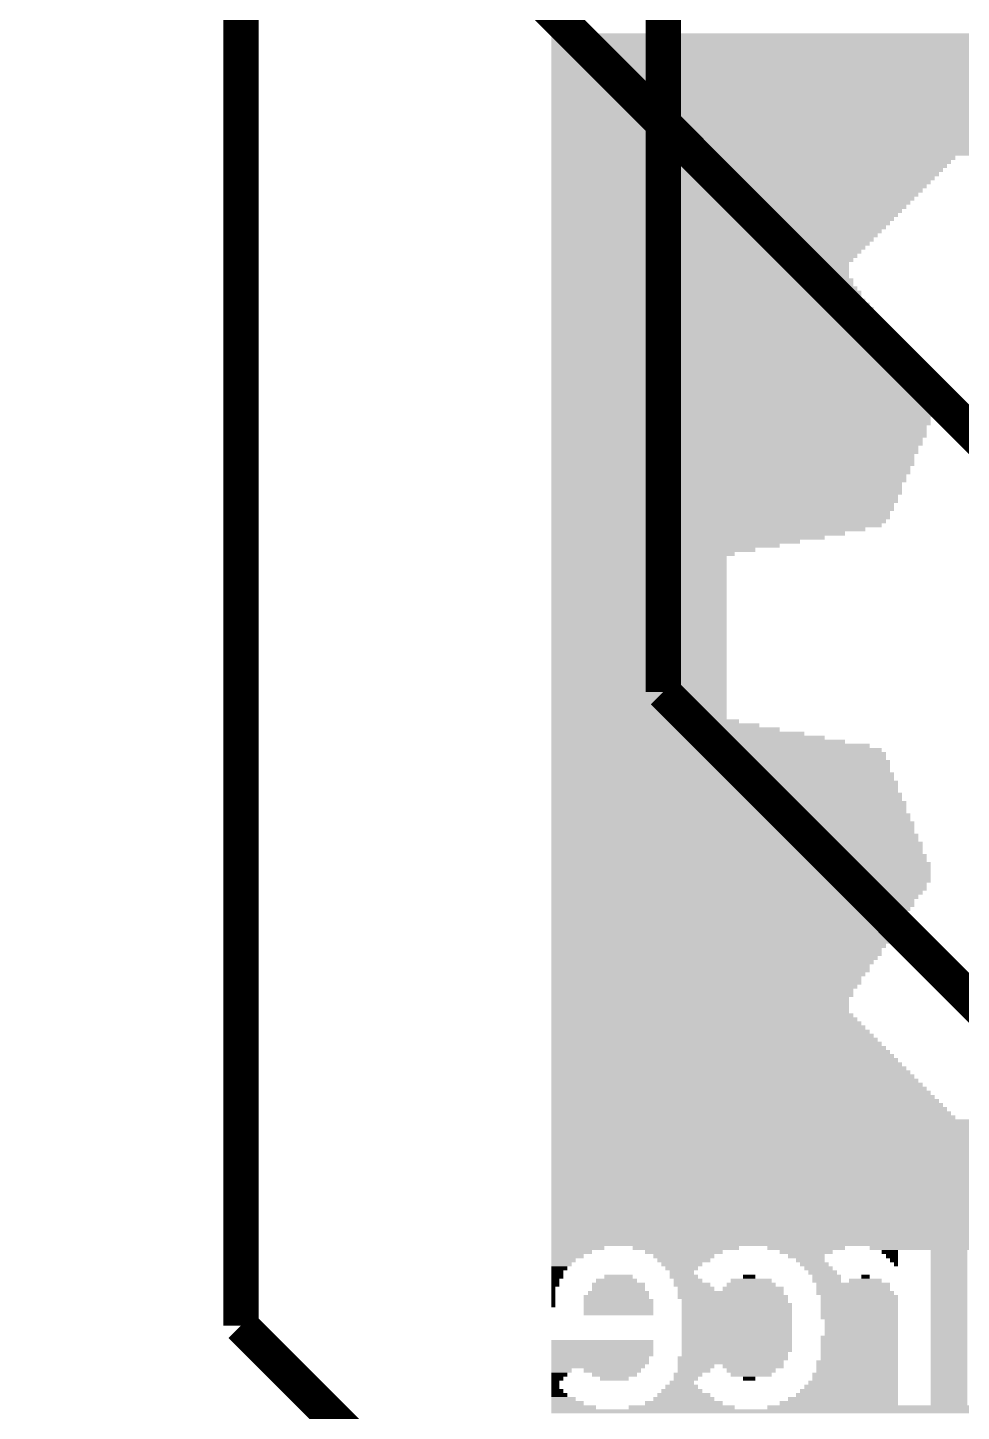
# Model space of a CAD drawing. Extents: x -3564 to 3564, y -2067 to 2176.
# Drawn here: x -410.6 to -145.3, y -1861.4 to -1468.4 of the extents above; entities that cross this region are included whole.
import ezdxf

# ---------------------------------------------------------------- set-up
doc = ezdxf.new("R2010")
doc.units = 0
for name, color, linetype in [('COPPER_BOTTOM', 1, 'CONTINUOUS'), ('COPPER_TOP', 3, 'CONTINUOUS'), ('SILKSCREEN_BOTTOM', 6, 'CONTINUOUS')]:
    doc.layers.add(name, color=color, linetype=linetype)

msp = doc.modelspace()

# ---------------------------------------------------------------- hatches: boundary and pattern name
at = {"layer": 'SILKSCREEN_BOTTOM'}
for points in [[(-63.53937, -1471.159685), (-261.850039, -1471.159685), (-261.850039, -1469.994724), (-63.53937, -1469.999961)], [(-64.699094, -1472.319409), (-261.850039, -1472.319409), (-261.850039, -1471.154449), (-64.699094, -1471.159646)], [(-64.699094, -1473.479134), (-261.850039, -1473.479134), (-261.850039, -1472.314173), (-64.699094, -1472.31937)], [(-64.699094, -1474.638819), (-261.850039, -1474.638819), (-261.850039, -1473.473898), (-64.699094, -1473.479094)], [(-64.699094, -1475.798543), (-261.850039, -1475.798543), (-261.850039, -1474.633622), (-64.699094, -1474.63878)], [(-65.85878, -1476.958268), (-261.850039, -1476.958268), (-261.850039, -1475.793346), (-65.85878, -1475.798504)], [(-65.85878, -1478.117953), (-261.850039, -1478.117953), (-261.850039, -1476.953071), (-65.85878, -1476.958228)], [(-65.85878, -1479.277677), (-261.850039, -1479.277677), (-261.850039, -1478.112795), (-65.85878, -1478.117913)], [(-65.85878, -1480.437402), (-261.850039, -1480.437402), (-261.850039, -1479.27252), (-65.85878, -1479.277638)], [(-65.85878, -1481.597087), (-261.850039, -1481.597087), (-261.850039, -1480.432244), (-65.85878, -1480.437362)], [(-65.85878, -1482.756811), (-261.850039, -1482.756811), (-261.850039, -1481.591969), (-65.85878, -1481.597047)], [(-67.018504, -1483.916535), (-261.850039, -1483.916535), (-261.850039, -1482.751693), (-67.018504, -1482.756772)], [(-67.018504, -1485.07622), (-261.850039, -1485.07622), (-261.850039, -1483.911417), (-67.018504, -1483.916496)], [(-67.018504, -1486.235945), (-261.850039, -1486.235945), (-261.850039, -1485.071142), (-67.018504, -1485.076181)], [(-67.018504, -1487.395669), (-261.850039, -1487.395669), (-261.850039, -1486.230866), (-67.018504, -1486.235906)], [(-67.018504, -1488.555354), (-261.850039, -1488.555354), (-261.850039, -1487.390591), (-67.018504, -1487.39563)], [(-68.178228, -1489.715079), (-261.850039, -1489.715079), (-261.850039, -1488.550315), (-68.178228, -1488.555315)], [(-68.178228, -1490.874803), (-261.850039, -1490.874803), (-261.850039, -1489.710039), (-68.178228, -1489.715039)], [(-68.178228, -1492.034488), (-261.850039, -1492.034488), (-261.850039, -1490.869764), (-68.178228, -1490.874764)], [(-68.178228, -1493.194213), (-261.850039, -1493.194213), (-261.850039, -1492.029488), (-68.178228, -1492.034449)], [(-68.178228, -1494.353937), (-261.850039, -1494.353937), (-261.850039, -1493.189213), (-68.178228, -1493.194173)], [(-68.178228, -1495.513622), (-261.850039, -1495.513622), (-261.850039, -1494.348937), (-68.178228, -1494.353898)], [(-69.337913, -1496.673346), (-261.850039, -1496.673346), (-261.850039, -1495.508661), (-69.337913, -1495.513583)], [(-69.337913, -1497.833071), (-261.850039, -1497.833071), (-261.850039, -1496.668386), (-69.337913, -1496.673307)], [(-69.337913, -1498.992756), (-261.850039, -1498.992756), (-261.850039, -1497.82811), (-69.337913, -1497.833031)], [(-69.337913, -1500.15248), (-261.850039, -1500.15248), (-261.850039, -1498.987835), (-69.337913, -1498.992717)], [(-69.337913, -1501.312205), (-261.850039, -1501.312205), (-261.850039, -1500.147559), (-69.337913, -1500.152441)], [(-70.497638, -1502.47189), (-261.850039, -1502.47189), (-261.850039, -1501.307283), (-70.497638, -1501.312165)], [(-70.497638, -1503.631614), (-261.850039, -1503.631614), (-261.850039, -1502.467008), (-70.497638, -1502.47185)], [(-70.497638, -1504.791339), (-261.850039, -1504.791339), (-261.850039, -1503.626732), (-70.497638, -1503.631575)], [(-147.038583, -1505.951024), (-261.850039, -1505.951024), (-261.850039, -1504.786457), (-147.038583, -1504.791299)], [(-148.198307, -1507.110748), (-261.850039, -1507.110748), (-261.850039, -1505.946181), (-148.198307, -1505.950984)], [(-149.358031, -1508.270472), (-261.850039, -1508.270472), (-261.850039, -1507.105906), (-149.358031, -1507.110709)], [(-150.517717, -1509.430157), (-261.850039, -1509.430157), (-261.850039, -1508.26563), (-150.517717, -1508.270433)], [(-151.677441, -1510.589882), (-261.850039, -1510.589882), (-261.850039, -1509.425354), (-151.677441, -1509.430118)], [(-152.837165, -1511.749606), (-261.850039, -1511.749606), (-261.850039, -1510.585079), (-152.837165, -1510.589843)], [(-153.99685, -1512.909291), (-261.850039, -1512.909291), (-261.850039, -1511.744803), (-153.99685, -1511.749567)], [(-155.156575, -1514.069016), (-261.850039, -1514.069016), (-261.850039, -1512.904528), (-155.156575, -1512.909252)], [(-156.316299, -1515.22874), (-261.850039, -1515.22874), (-261.850039, -1514.064252), (-156.316299, -1514.068976)], [(-157.475984, -1516.388425), (-261.850039, -1516.388425), (-261.850039, -1515.223976), (-157.475984, -1515.228701)], [(-158.635709, -1517.54815), (-261.850039, -1517.54815), (-261.850039, -1516.383701), (-158.635709, -1516.388386)], [(-159.795433, -1518.707874), (-261.850039, -1518.707874), (-261.850039, -1517.543425), (-159.795433, -1517.54811)], [(-160.955118, -1519.867559), (-261.850039, -1519.867559), (-261.850039, -1518.70315), (-160.955118, -1518.707835)], [(-162.114843, -1521.027283), (-261.850039, -1521.027283), (-261.850039, -1519.862874), (-162.114843, -1519.86752)], [(-163.274567, -1522.187008), (-261.850039, -1522.187008), (-261.850039, -1521.022598), (-163.274567, -1521.027244)], [(-164.434252, -1523.346693), (-261.850039, -1523.346693), (-261.850039, -1522.182323), (-164.434252, -1522.186969)], [(-165.593976, -1524.506417), (-261.850039, -1524.506417), (-261.850039, -1523.342047), (-165.593976, -1523.346654)], [(-166.753701, -1525.666142), (-261.850039, -1525.666142), (-261.850039, -1524.501772), (-166.753701, -1524.506378)], [(-167.913386, -1526.825827), (-261.850039, -1526.825827), (-261.850039, -1525.661496), (-167.913386, -1525.666102)], [(-169.07311, -1527.985551), (-261.850039, -1527.985551), (-261.850039, -1526.82122), (-169.07311, -1526.825787)], [(-170.232835, -1529.145276), (-261.850039, -1529.145276), (-261.850039, -1527.980945), (-170.232835, -1527.985512)], [(-171.39252, -1530.304961), (-261.850039, -1530.304961), (-261.850039, -1529.140669), (-171.39252, -1529.145236)], [(-172.552244, -1531.464685), (-261.850039, -1531.464685), (-261.850039, -1530.300394), (-172.552244, -1530.304921)], [(-173.711969, -1532.624409), (-261.850039, -1532.624409), (-261.850039, -1531.460118), (-173.711969, -1531.464646)], [(-174.871654, -1533.784094), (-261.850039, -1533.784094), (-261.850039, -1532.619843), (-174.871654, -1532.62437)], [(-176.031378, -1534.943819), (-261.850039, -1534.943819), (-261.850039, -1533.779567), (-176.031378, -1533.784055)], [(-177.191102, -1536.103543), (-261.850039, -1536.103543), (-261.850039, -1534.939291), (-177.191102, -1534.94378)], [(-177.191102, -1537.263228), (-261.850039, -1537.263228), (-261.850039, -1536.099016), (-177.191102, -1536.103504)], [(-177.191102, -1538.422953), (-261.850039, -1538.422953), (-261.850039, -1537.25874), (-177.191102, -1537.263189)], [(-177.191102, -1539.582677), (-261.850039, -1539.582677), (-261.850039, -1538.418465), (-177.191102, -1538.422913)], [(-176.031378, -1540.742362), (-261.850039, -1540.742362), (-261.850039, -1539.578189), (-176.031378, -1539.582638)], [(-176.031378, -1541.902087), (-261.850039, -1541.902087), (-261.850039, -1540.737913), (-176.031378, -1540.742323)], [(-174.871654, -1543.061811), (-261.850039, -1543.061811), (-261.850039, -1541.897638), (-174.871654, -1541.902047)], [(-173.711969, -1544.221496), (-261.850039, -1544.221496), (-261.850039, -1543.057362), (-173.711969, -1543.061772)], [(-173.711969, -1545.38122), (-261.850039, -1545.38122), (-261.850039, -1544.217087), (-173.711969, -1544.221457)], [(-172.552244, -1546.540945), (-261.850039, -1546.540945), (-261.850039, -1545.376811), (-172.552244, -1545.381181)], [(-171.39252, -1547.70063), (-261.850039, -1547.70063), (-261.850039, -1546.536535), (-171.39252, -1546.540906)], [(-170.232835, -1548.860354), (-261.850039, -1548.860354), (-261.850039, -1547.69626), (-170.232835, -1547.700591)], [(-170.232835, -1550.020079), (-261.850039, -1550.020079), (-261.850039, -1548.855984), (-170.232835, -1548.860315)], [(-169.07311, -1551.179764), (-261.850039, -1551.179764), (-261.850039, -1550.015709), (-169.07311, -1550.020039)], [(-167.913386, -1552.339488), (-261.850039, -1552.339488), (-261.850039, -1551.175433), (-167.913386, -1551.179724)], [(-167.913386, -1553.499213), (-261.850039, -1553.499213), (-261.850039, -1552.335157), (-167.913386, -1552.339449)], [(-166.753701, -1554.658898), (-261.850039, -1554.658898), (-261.850039, -1553.494882), (-166.753701, -1553.499173)], [(-165.593976, -1555.818622), (-261.850039, -1555.818622), (-261.850039, -1554.654606), (-165.593976, -1554.658858)], [(-165.593976, -1556.978346), (-261.850039, -1556.978346), (-261.850039, -1555.814331), (-165.593976, -1555.818583)], [(-164.434252, -1558.138031), (-261.850039, -1558.138031), (-261.850039, -1556.974055), (-164.434252, -1556.978307)], [(-163.274567, -1559.297756), (-261.850039, -1559.297756), (-261.850039, -1558.13378), (-163.274567, -1558.137992)], [(-163.274567, -1560.45748), (-261.850039, -1560.45748), (-261.850039, -1559.293504), (-163.274567, -1559.297717)], [(-162.114843, -1561.617165), (-261.850039, -1561.617165), (-261.850039, -1560.453228), (-162.114843, -1560.457441)], [(-160.955118, -1562.77689), (-261.850039, -1562.77689), (-261.850039, -1561.612953), (-160.955118, -1561.617126)], [(-160.955118, -1563.936614), (-261.850039, -1563.936614), (-261.850039, -1562.772677), (-160.955118, -1562.77685)], [(-159.795433, -1565.096299), (-261.850039, -1565.096299), (-261.850039, -1563.932402), (-159.795433, -1563.936575)], [(-158.635709, -1566.256024), (-261.850039, -1566.256024), (-261.850039, -1565.092126), (-158.635709, -1565.09626)], [(-157.475984, -1567.415748), (-261.850039, -1567.415748), (-261.850039, -1566.25185), (-157.475984, -1566.255984)], [(-157.475984, -1568.575433), (-261.850039, -1568.575433), (-261.850039, -1567.411575), (-157.475984, -1567.415709)], [(-156.316299, -1569.735157), (-261.850039, -1569.735157), (-261.850039, -1568.571299), (-156.316299, -1568.575394)], [(-155.156575, -1570.894882), (-261.850039, -1570.894882), (-261.850039, -1569.731024), (-155.156575, -1569.735118)], [(-155.156575, -1572.054567), (-261.850039, -1572.054567), (-261.850039, -1570.890748), (-155.156575, -1570.894843)], [(-153.99685, -1573.214291), (-261.850039, -1573.214291), (-261.850039, -1572.050472), (-153.99685, -1572.054528)], [(-152.837165, -1574.374016), (-261.850039, -1574.374016), (-261.850039, -1573.210197), (-152.837165, -1573.214252)], [(-152.837165, -1575.533701), (-261.850039, -1575.533701), (-261.850039, -1574.369921), (-152.837165, -1574.373976)], [(-152.837165, -1576.693425), (-261.850039, -1576.693425), (-261.850039, -1575.529646), (-152.837165, -1575.533661)], [(-152.837165, -1577.85315), (-261.850039, -1577.85315), (-261.850039, -1576.68937), (-152.837165, -1576.693386)], [(-152.837165, -1579.012835), (-261.850039, -1579.012835), (-261.850039, -1577.849094), (-152.837165, -1577.85311)], [(-153.99685, -1580.172559), (-261.850039, -1580.172559), (-261.850039, -1579.008819), (-153.99685, -1579.012795)], [(-153.99685, -1581.332283), (-261.850039, -1581.332283), (-261.850039, -1580.168543), (-153.99685, -1580.17252)], [(-155.156575, -1582.491969), (-261.850039, -1582.491969), (-261.850039, -1581.328268), (-155.156575, -1581.332244)], [(-155.156575, -1583.651693), (-261.850039, -1583.651693), (-261.850039, -1582.487992), (-155.156575, -1582.491929)], [(-155.156575, -1584.811417), (-261.850039, -1584.811417), (-261.850039, -1583.647717), (-155.156575, -1583.651654)], [(-156.316299, -1585.971102), (-261.850039, -1585.971102), (-261.850039, -1584.807441), (-156.316299, -1584.811378)], [(-156.316299, -1587.130827), (-261.850039, -1587.130827), (-261.850039, -1585.967165), (-156.316299, -1585.971063)], [(-157.475984, -1588.290551), (-261.850039, -1588.290551), (-261.850039, -1587.12689), (-157.475984, -1587.130787)], [(-157.475984, -1589.450236), (-261.850039, -1589.450236), (-261.850039, -1588.286614), (-157.475984, -1588.290512)], [(-158.635709, -1590.609961), (-261.850039, -1590.609961), (-261.850039, -1589.446339), (-158.635709, -1589.450197)], [(-158.635709, -1591.769685), (-261.850039, -1591.769685), (-261.850039, -1590.606063), (-158.635709, -1590.609921)], [(-158.635709, -1592.92937), (-261.850039, -1592.92937), (-261.850039, -1591.765787), (-158.635709, -1591.769646)], [(-159.795433, -1594.089094), (-261.850039, -1594.089094), (-261.850039, -1592.925512), (-159.795433, -1592.929331)], [(-159.795433, -1595.248819), (-261.850039, -1595.248819), (-261.850039, -1594.085236), (-159.795433, -1594.089055)], [(-160.955118, -1596.408504), (-261.850039, -1596.408504), (-261.850039, -1595.244961), (-160.955118, -1595.24878)], [(-160.955118, -1597.568228), (-261.850039, -1597.568228), (-261.850039, -1596.404685), (-160.955118, -1596.408465)], [(-162.114843, -1598.727953), (-261.850039, -1598.727953), (-261.850039, -1597.564409), (-162.114843, -1597.568189)], [(-162.114843, -1599.887638), (-261.850039, -1599.887638), (-261.850039, -1598.724134), (-162.114843, -1598.727913)], [(-162.114843, -1601.047362), (-261.850039, -1601.047362), (-261.850039, -1599.883858), (-162.114843, -1599.887598)], [(-163.274567, -1602.207087), (-261.850039, -1602.207087), (-261.850039, -1601.043583), (-163.274567, -1601.047323)], [(-163.274567, -1603.366772), (-261.850039, -1603.366772), (-261.850039, -1602.203307), (-163.274567, -1602.207047)], [(-164.434252, -1604.526496), (-261.850039, -1604.526496), (-261.850039, -1603.363031), (-164.434252, -1603.366732)], [(-164.434252, -1605.68622), (-261.850039, -1605.68622), (-261.850039, -1604.522756), (-164.434252, -1604.526457)], [(-165.593976, -1606.845906), (-261.850039, -1606.845906), (-261.850039, -1605.68248), (-165.593976, -1605.686181)], [(-165.593976, -1608.00563), (-261.850039, -1608.00563), (-261.850039, -1606.842205), (-165.593976, -1606.845866)], [(-166.753701, -1609.165354), (-261.850039, -1609.165354), (-261.850039, -1608.001929), (-166.753701, -1608.005591)], [(-167.913386, -1610.325039), (-261.850039, -1610.325039), (-261.850039, -1609.161654), (-167.913386, -1609.165315)], [(-172.552244, -1611.484764), (-261.850039, -1611.484764), (-261.850039, -1610.321378), (-172.552244, -1610.325)], [(-178.350787, -1612.644488), (-261.850039, -1612.644488), (-261.850039, -1611.481102), (-178.350787, -1611.484724)], [(-184.14937, -1613.804173), (-261.850039, -1613.804173), (-261.850039, -1612.640827), (-184.14937, -1612.644449)], [(-191.107638, -1614.963898), (-261.850039, -1614.963898), (-261.850039, -1613.800551), (-191.107638, -1613.804134)], [(-196.906181, -1616.123622), (-261.850039, -1616.123622), (-261.850039, -1614.960276), (-196.906181, -1614.963858)], [(-203.864449, -1617.283307), (-261.850039, -1617.283307), (-261.850039, -1616.12), (-203.864449, -1616.123583)], [(-209.662992, -1618.443031), (-261.850039, -1618.443031), (-261.850039, -1617.279724), (-209.662992, -1617.283268)], [(-211.982441, -1619.602756), (-261.850039, -1619.602756), (-261.850039, -1618.439449), (-211.982441, -1618.442992)], [(-211.982441, -1620.762441), (-261.850039, -1620.762441), (-261.850039, -1619.599173), (-211.982441, -1619.602717)], [(-211.982441, -1621.922165), (-261.850039, -1621.922165), (-261.850039, -1620.758898), (-211.982441, -1620.762402)], [(-211.982441, -1623.08189), (-261.850039, -1623.08189), (-261.850039, -1621.918622), (-211.982441, -1621.922126)], [(-211.982441, -1624.241575), (-261.850039, -1624.241575), (-261.850039, -1623.078346), (-211.982441, -1623.08185)], [(-211.982441, -1625.401299), (-261.850039, -1625.401299), (-261.850039, -1624.238071), (-211.982441, -1624.241535)], [(-211.982441, -1626.561024), (-261.850039, -1626.561024), (-261.850039, -1625.397795), (-211.982441, -1625.40126)], [(-211.982441, -1627.720709), (-261.850039, -1627.720709), (-261.850039, -1626.55752), (-211.982441, -1626.560984)], [(-211.982441, -1628.880433), (-261.850039, -1628.880433), (-261.850039, -1627.717244), (-211.982441, -1627.720669)], [(-211.982441, -1630.040157), (-261.850039, -1630.040157), (-261.850039, -1628.876969), (-211.982441, -1628.880394)], [(-211.982441, -1631.199843), (-261.850039, -1631.199843), (-261.850039, -1630.036693), (-211.982441, -1630.040118)], [(-211.982441, -1632.359567), (-261.850039, -1632.359567), (-261.850039, -1631.196417), (-211.982441, -1631.199803)], [(-211.982441, -1633.519291), (-261.850039, -1633.519291), (-261.850039, -1632.356142), (-211.982441, -1632.359528)], [(-211.982441, -1634.678976), (-261.850039, -1634.678976), (-261.850039, -1633.515866), (-211.982441, -1633.519252)], [(-211.982441, -1635.838701), (-261.850039, -1635.838701), (-261.850039, -1634.675591), (-211.982441, -1634.678937)], [(-211.982441, -1636.998425), (-261.850039, -1636.998425), (-261.850039, -1635.835315), (-211.982441, -1635.838661)], [(-211.982441, -1638.15811), (-261.850039, -1638.15811), (-261.850039, -1636.995039), (-211.982441, -1636.998386)], [(-211.982441, -1639.317835), (-261.850039, -1639.317835), (-261.850039, -1638.154764), (-211.982441, -1638.158071)], [(-211.982441, -1640.477559), (-261.850039, -1640.477559), (-261.850039, -1639.314488), (-211.982441, -1639.317795)], [(-211.982441, -1641.637244), (-261.850039, -1641.637244), (-261.850039, -1640.474213), (-211.982441, -1640.47752)], [(-211.982441, -1642.796969), (-261.850039, -1642.796969), (-261.850039, -1641.633937), (-211.982441, -1641.637205)], [(-211.982441, -1643.956693), (-261.850039, -1643.956693), (-261.850039, -1642.793661), (-211.982441, -1642.796929)], [(-211.982441, -1645.116378), (-261.850039, -1645.116378), (-261.850039, -1643.953386), (-211.982441, -1643.956654)], [(-211.982441, -1646.276102), (-261.850039, -1646.276102), (-261.850039, -1645.11311), (-211.982441, -1645.116339)], [(-211.982441, -1647.435827), (-261.850039, -1647.435827), (-261.850039, -1646.272835), (-211.982441, -1646.276063)], [(-211.982441, -1648.595512), (-261.850039, -1648.595512), (-261.850039, -1647.432559), (-211.982441, -1647.435787)], [(-211.982441, -1649.755236), (-261.850039, -1649.755236), (-261.850039, -1648.592283), (-211.982441, -1648.595472)], [(-211.982441, -1650.914961), (-261.850039, -1650.914961), (-261.850039, -1649.752008), (-211.982441, -1649.755197)], [(-211.982441, -1652.074646), (-261.850039, -1652.074646), (-261.850039, -1650.911732), (-211.982441, -1650.914921)], [(-211.982441, -1653.23437), (-261.850039, -1653.23437), (-261.850039, -1652.071457), (-211.982441, -1652.074606)], [(-211.982441, -1654.394094), (-261.850039, -1654.394094), (-261.850039, -1653.231181), (-211.982441, -1653.234331)], [(-211.982441, -1655.55378), (-261.850039, -1655.55378), (-261.850039, -1654.390906), (-211.982441, -1654.394055)], [(-211.982441, -1656.713504), (-261.850039, -1656.713504), (-261.850039, -1655.55063), (-211.982441, -1655.55374)], [(-211.982441, -1657.873228), (-261.850039, -1657.873228), (-261.850039, -1656.710354), (-211.982441, -1656.713465)], [(-211.982441, -1659.032913), (-261.850039, -1659.032913), (-261.850039, -1657.870079), (-211.982441, -1657.873189)], [(-211.982441, -1660.192638), (-261.850039, -1660.192638), (-261.850039, -1659.029803), (-211.982441, -1659.032874)], [(-211.982441, -1661.352362), (-261.850039, -1661.352362), (-261.850039, -1660.189528), (-211.982441, -1660.192598)], [(-211.982441, -1662.512047), (-261.850039, -1662.512047), (-261.850039, -1661.349252), (-211.982441, -1661.352323)], [(-211.982441, -1663.671772), (-261.850039, -1663.671772), (-261.850039, -1662.508976), (-211.982441, -1662.512008)], [(-211.982441, -1664.831496), (-261.850039, -1664.831496), (-261.850039, -1663.668701), (-211.982441, -1663.671732)], [(-208.503307, -1665.991181), (-261.850039, -1665.991181), (-261.850039, -1664.828425), (-208.503307, -1664.831457)], [(-202.704724, -1667.150906), (-261.850039, -1667.150906), (-261.850039, -1665.98815), (-202.704724, -1665.991142)], [(-196.906181, -1668.31063), (-261.850039, -1668.31063), (-261.850039, -1667.147874), (-196.906181, -1667.150866)], [(-189.947913, -1669.470315), (-261.850039, -1669.470315), (-261.850039, -1668.307598), (-189.947913, -1668.310591)], [(-184.14937, -1670.630039), (-261.850039, -1670.630039), (-261.850039, -1669.467323), (-184.14937, -1669.470276)], [(-178.350787, -1671.789764), (-261.850039, -1671.789764), (-261.850039, -1670.627047), (-178.350787, -1670.63)], [(-171.39252, -1672.949449), (-261.850039, -1672.949449), (-261.850039, -1671.786772), (-171.39252, -1671.789724)], [(-167.913386, -1674.109173), (-261.850039, -1674.109173), (-261.850039, -1672.946496), (-167.913386, -1672.949409)], [(-166.753701, -1675.268898), (-261.850039, -1675.268898), (-261.850039, -1674.10622), (-166.753701, -1674.109134)], [(-166.753701, -1676.428583), (-261.850039, -1676.428583), (-261.850039, -1675.265945), (-166.753701, -1675.268858)], [(-165.593976, -1677.588307), (-261.850039, -1677.588307), (-261.850039, -1676.425669), (-165.593976, -1676.428543)], [(-165.593976, -1678.748031), (-261.850039, -1678.748031), (-261.850039, -1677.585394), (-165.593976, -1677.588268)], [(-165.593976, -1679.907717), (-261.850039, -1679.907717), (-261.850039, -1678.745118), (-165.593976, -1678.747992)], [(-164.434252, -1681.067441), (-261.850039, -1681.067441), (-261.850039, -1679.904843), (-164.434252, -1679.907677)], [(-164.434252, -1682.227165), (-261.850039, -1682.227165), (-261.850039, -1681.064567), (-164.434252, -1681.067402)], [(-163.274567, -1683.38685), (-261.850039, -1683.38685), (-261.850039, -1682.224291), (-163.274567, -1682.227126)], [(-163.274567, -1684.546575), (-261.850039, -1684.546575), (-261.850039, -1683.384016), (-163.274567, -1683.386811)], [(-163.274567, -1685.706299), (-261.850039, -1685.706299), (-261.850039, -1684.54374), (-163.274567, -1684.546535)], [(-162.114843, -1686.865984), (-261.850039, -1686.865984), (-261.850039, -1685.703465), (-162.114843, -1685.70626)], [(-162.114843, -1688.025709), (-261.850039, -1688.025709), (-261.850039, -1686.863189), (-162.114843, -1686.865945)], [(-160.955118, -1689.185433), (-261.850039, -1689.185433), (-261.850039, -1688.022913), (-160.955118, -1688.025669)], [(-160.955118, -1690.345118), (-261.850039, -1690.345118), (-261.850039, -1689.182638), (-160.955118, -1689.185394)], [(-160.955118, -1691.504843), (-261.850039, -1691.504843), (-261.850039, -1690.342362), (-160.955118, -1690.345079)], [(-159.795433, -1692.664567), (-261.850039, -1692.664567), (-261.850039, -1691.502087), (-159.795433, -1691.504803)], [(-159.795433, -1693.824252), (-261.850039, -1693.824252), (-261.850039, -1692.661811), (-159.795433, -1692.664528)], [(-158.635709, -1694.983976), (-261.850039, -1694.983976), (-261.850039, -1693.821535), (-158.635709, -1693.824213)], [(-158.635709, -1696.143701), (-261.850039, -1696.143701), (-261.850039, -1694.98126), (-158.635709, -1694.983937)], [(-158.635709, -1697.303386), (-261.850039, -1697.303386), (-261.850039, -1696.140984), (-158.635709, -1696.143661)], [(-157.475984, -1698.46311), (-261.850039, -1698.46311), (-261.850039, -1697.300709), (-157.475984, -1697.303346)], [(-157.475984, -1699.622835), (-261.850039, -1699.622835), (-261.850039, -1698.460433), (-157.475984, -1698.463071)], [(-156.316299, -1700.78252), (-261.850039, -1700.78252), (-261.850039, -1699.620157), (-156.316299, -1699.622795)], [(-156.316299, -1701.942244), (-261.850039, -1701.942244), (-261.850039, -1700.779882), (-156.316299, -1700.78248)], [(-156.316299, -1703.101969), (-261.850039, -1703.101969), (-261.850039, -1701.939606), (-156.316299, -1701.942205)], [(-155.156575, -1704.261654), (-261.850039, -1704.261654), (-261.850039, -1703.099331), (-155.156575, -1703.101929)], [(-155.156575, -1705.421378), (-261.850039, -1705.421378), (-261.850039, -1704.259055), (-155.156575, -1704.261614)], [(-153.99685, -1706.581102), (-261.850039, -1706.581102), (-261.850039, -1705.41878), (-153.99685, -1705.421339)], [(-153.99685, -1707.740787), (-261.850039, -1707.740787), (-261.850039, -1706.578504), (-153.99685, -1706.581063)], [(-153.99685, -1708.900512), (-261.850039, -1708.900512), (-261.850039, -1707.738228), (-153.99685, -1707.740748)], [(-153.99685, -1710.060236), (-261.850039, -1710.060236), (-261.850039, -1708.897953), (-153.99685, -1708.900472)], [(-153.99685, -1711.219921), (-261.850039, -1711.219921), (-261.850039, -1710.057677), (-153.99685, -1710.060197)], [(-155.156575, -1712.379646), (-261.850039, -1712.379646), (-261.850039, -1711.217402), (-155.156575, -1711.219882)], [(-155.156575, -1713.53937), (-261.850039, -1713.53937), (-261.850039, -1712.377126), (-155.156575, -1712.379606)], [(-156.316299, -1714.699055), (-261.850039, -1714.699055), (-261.850039, -1713.53685), (-156.316299, -1713.539331)], [(-157.475984, -1715.85878), (-261.850039, -1715.85878), (-261.850039, -1714.696575), (-157.475984, -1714.699016)], [(-158.635709, -1717.018504), (-261.850039, -1717.018504), (-261.850039, -1715.856299), (-158.635709, -1715.85874)], [(-158.635709, -1718.178189), (-261.850039, -1718.178189), (-261.850039, -1717.016024), (-158.635709, -1717.018465)], [(-159.795433, -1719.337913), (-261.850039, -1719.337913), (-261.850039, -1718.175748), (-159.795433, -1718.17815)], [(-160.955118, -1720.497638), (-261.850039, -1720.497638), (-261.850039, -1719.335472), (-160.955118, -1719.337874)], [(-160.955118, -1721.657323), (-261.850039, -1721.657323), (-261.850039, -1720.495197), (-160.955118, -1720.497598)], [(-162.114843, -1722.817047), (-261.850039, -1722.817047), (-261.850039, -1721.654921), (-162.114843, -1721.657283)], [(-163.274567, -1723.976772), (-261.850039, -1723.976772), (-261.850039, -1722.814646), (-163.274567, -1722.817008)], [(-163.274567, -1725.136457), (-261.850039, -1725.136457), (-261.850039, -1723.97437), (-163.274567, -1723.976732)], [(-164.434252, -1726.296181), (-261.850039, -1726.296181), (-261.850039, -1725.134094), (-164.434252, -1725.136417)], [(-165.593976, -1727.455906), (-261.850039, -1727.455906), (-261.850039, -1726.293819), (-165.593976, -1726.296142)], [(-165.593976, -1728.615591), (-261.850039, -1728.615591), (-261.850039, -1727.453543), (-165.593976, -1727.455866)], [(-166.753701, -1729.775315), (-261.850039, -1729.775315), (-261.850039, -1728.613268), (-166.753701, -1728.615551)], [(-167.913386, -1730.935039), (-261.850039, -1730.935039), (-261.850039, -1729.772992), (-167.913386, -1729.775276)], [(-167.913386, -1732.094724), (-261.850039, -1732.094724), (-261.850039, -1730.932717), (-167.913386, -1730.935)], [(-169.07311, -1733.254449), (-261.850039, -1733.254449), (-261.850039, -1732.092441), (-169.07311, -1732.094685)], [(-170.232835, -1734.414173), (-261.850039, -1734.414173), (-261.850039, -1733.252165), (-170.232835, -1733.254409)], [(-171.39252, -1735.573858), (-261.850039, -1735.573858), (-261.850039, -1734.41189), (-171.39252, -1734.414134)], [(-171.39252, -1736.733583), (-261.850039, -1736.733583), (-261.850039, -1735.571614), (-171.39252, -1735.573819)], [(-172.552244, -1737.893307), (-261.850039, -1737.893307), (-261.850039, -1736.731339), (-172.552244, -1736.733543)], [(-173.711969, -1739.052992), (-261.850039, -1739.052992), (-261.850039, -1737.891063), (-173.711969, -1737.893268)], [(-173.711969, -1740.212717), (-261.850039, -1740.212717), (-261.850039, -1739.050787), (-173.711969, -1739.052953)], [(-174.871654, -1741.372441), (-261.850039, -1741.372441), (-261.850039, -1740.210512), (-174.871654, -1740.212677)], [(-176.031378, -1742.532126), (-261.850039, -1742.532126), (-261.850039, -1741.370236), (-176.031378, -1741.372402)], [(-176.031378, -1743.69185), (-261.850039, -1743.69185), (-261.850039, -1742.529961), (-176.031378, -1742.532087)], [(-177.191102, -1744.851575), (-261.850039, -1744.851575), (-261.850039, -1743.689685), (-177.191102, -1743.691811)], [(-177.191102, -1746.01126), (-261.850039, -1746.01126), (-261.850039, -1744.849409), (-177.191102, -1744.851535)], [(-177.191102, -1747.170984), (-261.850039, -1747.170984), (-261.850039, -1746.009134), (-177.191102, -1746.01122)], [(-177.191102, -1748.330709), (-261.850039, -1748.330709), (-261.850039, -1747.168858), (-177.191102, -1747.170945)], [(-176.031378, -1749.490394), (-261.850039, -1749.490394), (-261.850039, -1748.328583), (-176.031378, -1748.330669)], [(-174.871654, -1750.650118), (-261.850039, -1750.650118), (-261.850039, -1749.488307), (-174.871654, -1749.490354)], [(-173.711969, -1751.809843), (-261.850039, -1751.809843), (-261.850039, -1750.648031), (-173.711969, -1750.650079)], [(-172.552244, -1752.969528), (-261.850039, -1752.969528), (-261.850039, -1751.807756), (-172.552244, -1751.809803)], [(-171.39252, -1754.129252), (-261.850039, -1754.129252), (-261.850039, -1752.96748), (-171.39252, -1752.969488)], [(-170.232835, -1755.288976), (-261.850039, -1755.288976), (-261.850039, -1754.127205), (-170.232835, -1754.129213)], [(-169.07311, -1756.448661), (-261.850039, -1756.448661), (-261.850039, -1755.286929), (-169.07311, -1755.288937)], [(-167.913386, -1757.608386), (-261.850039, -1757.608386), (-261.850039, -1756.446654), (-167.913386, -1756.448622)], [(-166.753701, -1758.76811), (-261.850039, -1758.76811), (-261.850039, -1757.606378), (-166.753701, -1757.608346)], [(-165.593976, -1759.927795), (-261.850039, -1759.927795), (-261.850039, -1758.766102), (-165.593976, -1758.768071)], [(-164.434252, -1761.08752), (-261.850039, -1761.08752), (-261.850039, -1759.925827), (-164.434252, -1759.927756)], [(-163.274567, -1762.247244), (-261.850039, -1762.247244), (-261.850039, -1761.085551), (-163.274567, -1761.08748)], [(-162.114843, -1763.406929), (-261.850039, -1763.406929), (-261.850039, -1762.245276), (-162.114843, -1762.247205)], [(-160.955118, -1764.566654), (-261.850039, -1764.566654), (-261.850039, -1763.405), (-160.955118, -1763.40689)], [(-159.795433, -1765.726378), (-261.850039, -1765.726378), (-261.850039, -1764.564724), (-159.795433, -1764.566614)], [(-158.635709, -1766.886063), (-261.850039, -1766.886063), (-261.850039, -1765.724449), (-158.635709, -1765.726339)], [(-157.475984, -1768.045787), (-261.850039, -1768.045787), (-261.850039, -1766.884173), (-157.475984, -1766.886024)], [(-156.316299, -1769.205512), (-261.850039, -1769.205512), (-261.850039, -1768.043898), (-156.316299, -1768.045748)], [(-155.156575, -1770.365197), (-261.850039, -1770.365197), (-261.850039, -1769.203622), (-155.156575, -1769.205472)], [(-153.99685, -1771.524921), (-261.850039, -1771.524921), (-261.850039, -1770.363346), (-153.99685, -1770.365157)], [(-152.837165, -1772.684646), (-261.850039, -1772.684646), (-261.850039, -1771.523071), (-152.837165, -1771.524882)], [(-151.677441, -1773.844331), (-261.850039, -1773.844331), (-261.850039, -1772.682795), (-151.677441, -1772.684606)], [(-150.517717, -1775.004055), (-261.850039, -1775.004055), (-261.850039, -1773.84252), (-150.517717, -1773.844291)], [(-149.358031, -1776.16378), (-261.850039, -1776.16378), (-261.850039, -1775.002244), (-149.358031, -1775.004016)], [(-148.198307, -1777.323465), (-261.850039, -1777.323465), (-261.850039, -1776.161969), (-148.198307, -1776.16374)], [(-147.038583, -1778.483189), (-261.850039, -1778.483189), (-261.850039, -1777.321693), (-147.038583, -1777.323425)], [(180, -1779.642913), (-261.850039, -1779.642913), (-261.850039, -1778.481417), (180, -1778.48315)], [(180, -1780.802598), (-261.850039, -1780.802598), (-261.850039, -1779.641142), (180, -1779.642874)], [(180, -1781.962323), (-261.850039, -1781.962323), (-261.850039, -1780.800866), (180, -1780.802559)], [(180, -1783.122047), (-261.850039, -1783.122047), (-261.850039, -1781.960591), (180, -1781.962283)], [(180, -1784.281732), (-261.850039, -1784.281732), (-261.850039, -1783.120315), (180, -1783.122008)], [(180, -1785.441457), (-261.850039, -1785.441457), (-261.850039, -1784.280039), (180, -1784.281693)], [(180, -1786.601181), (-261.850039, -1786.601181), (-261.850039, -1785.439764), (180, -1785.441417)], [(180, -1787.760866), (-261.850039, -1787.760866), (-261.850039, -1786.599488), (180, -1786.601142)], [(180, -1788.920591), (-261.850039, -1788.920591), (-261.850039, -1787.759213), (180, -1787.760827)], [(180, -1790.080315), (-261.850039, -1790.080315), (-261.850039, -1788.918937), (180, -1788.920551)], [(180, -1791.24), (-261.850039, -1791.24), (-261.850039, -1790.078661), (180, -1790.080276)], [(180, -1792.399724), (-261.850039, -1792.399724), (-261.850039, -1791.238386), (180, -1791.239961)], [(180, -1793.559449), (-261.850039, -1793.559449), (-261.850039, -1792.39811), (180, -1792.399685)], [(180, -1794.719134), (-261.850039, -1794.719134), (-261.850039, -1793.557835), (180, -1793.559409)], [(180, -1795.878858), (-261.850039, -1795.878858), (-261.850039, -1794.717559), (180, -1794.719094)], [(180, -1797.038583), (-261.850039, -1797.038583), (-261.850039, -1795.877283), (180, -1795.878819)], [(180, -1798.198268), (-261.850039, -1798.198268), (-261.850039, -1797.037008), (180, -1797.038543)], [(180, -1799.357992), (-261.850039, -1799.357992), (-261.850039, -1798.196732), (180, -1798.198228)], [(180, -1800.517717), (-261.850039, -1800.517717), (-261.850039, -1799.356457), (180, -1799.357953)], [(180, -1801.677402), (-261.850039, -1801.677402), (-261.850039, -1800.516181), (180, -1800.517677)], [(180, -1802.837126), (-261.850039, -1802.837126), (-261.850039, -1801.675906), (180, -1801.677362)], [(180, -1803.99685), (-261.850039, -1803.99685), (-261.850039, -1802.83563), (180, -1802.837087)], [(180, -1805.156535), (-261.850039, -1805.156535), (-261.850039, -1803.995354), (180, -1803.996811)], [(180, -1806.31626), (-261.850039, -1806.31626), (-261.850039, -1805.155079), (180, -1805.156496)], [(180, -1807.475984), (-261.850039, -1807.475984), (-261.850039, -1806.314803), (180, -1806.31622)], [(180, -1808.635669), (-261.850039, -1808.635669), (-261.850039, -1807.474528), (180, -1807.475945)], [(180, -1809.795394), (-261.850039, -1809.795394), (-261.850039, -1808.634252), (180, -1808.63563)], [(180, -1810.955118), (-261.850039, -1810.955118), (-261.850039, -1809.793976), (180, -1809.795354)], [(180, -1812.114803), (-261.850039, -1812.114803), (-261.850039, -1810.953701), (180, -1810.955079)], [(180, -1813.274528), (-261.850039, -1813.274528), (-261.850039, -1812.113425), (180, -1812.114764)], [(180, -1814.434252), (-261.850039, -1814.434252), (-261.850039, -1813.27315), (180, -1813.274488)], [(-246.77378, -1815.593937), (-261.850039, -1815.593937), (-261.850039, -1814.432874), (-246.77378, -1814.434213)], [(-250.252913, -1816.753661), (-261.850039, -1816.753661), (-261.850039, -1815.592598), (-250.252913, -1815.593898)], [(-208.503307, -1815.593937), (-238.655787, -1815.593937), (-238.655787, -1814.432874), (-208.503307, -1814.434213)], [(-213.142126, -1816.753661), (-235.176654, -1816.753661), (-235.176654, -1815.592598), (-213.142126, -1815.593898)], [(-178.350787, -1815.593937), (-200.385315, -1815.593937), (-200.385315, -1814.432874), (-178.350787, -1814.434213)], [(-181.829921, -1816.753661), (-196.906181, -1816.753661), (-196.906181, -1815.592598), (-181.829921, -1815.593898)], [(-84.414173, -1815.593937), (-171.39252, -1815.593937), (-171.39252, -1814.432874), (-84.414173, -1814.434213)], [(-163.274567, -1816.753661), (-167.913386, -1816.753661), (-167.913386, -1815.592598), (-163.274567, -1815.593898)], [(-143.559449, -1816.753661), (-153.99685, -1816.753661), (-153.99685, -1815.592598), (-143.559449, -1815.593898)], [(-252.572323, -1817.913386), (-261.850039, -1817.913386), (-261.850039, -1816.752323), (-252.572323, -1816.753622)], [(-254.891732, -1819.073071), (-261.850039, -1819.073071), (-261.850039, -1817.912047), (-254.891732, -1817.913346)], [(-256.051457, -1820.232795), (-261.850039, -1820.232795), (-261.850039, -1819.071772), (-256.051457, -1819.073031)], [(-215.461575, -1817.913386), (-232.857244, -1817.913386), (-232.857244, -1816.752323), (-215.461575, -1816.753622)], [(-216.62126, -1819.073071), (-231.69752, -1819.073071), (-231.69752, -1817.912047), (-216.62126, -1817.913346)], [(-218.940709, -1820.232795), (-230.537795, -1820.232795), (-230.537795, -1819.071772), (-218.940709, -1819.073031)], [(-184.14937, -1817.913386), (-194.586772, -1817.913386), (-194.586772, -1816.752323), (-184.14937, -1816.753622)], [(-184.14937, -1819.073071), (-192.267323, -1819.073071), (-192.267323, -1817.912047), (-184.14937, -1817.913346)], [(-182.989646, -1820.232795), (-191.107638, -1820.232795), (-191.107638, -1819.071772), (-182.989646, -1819.073031)], [(-163.274567, -1817.913386), (-166.753701, -1817.913386), (-166.753701, -1816.752323), (-163.274567, -1816.753622)], [(-163.274567, -1819.073071), (-165.593976, -1819.073071), (-165.593976, -1817.912047), (-163.274567, -1817.913346)], [(-163.274567, -1820.232795), (-164.434252, -1820.232795), (-164.434252, -1819.071772), (-163.274567, -1819.073031)], [(-143.559449, -1817.913386), (-153.99685, -1817.913386), (-153.99685, -1816.752323), (-143.559449, -1816.753622)], [(-143.559449, -1819.073071), (-153.99685, -1819.073071), (-153.99685, -1817.912047), (-143.559449, -1817.913346)], [(-143.559449, -1820.232795), (-153.99685, -1820.232795), (-153.99685, -1819.071772), (-143.559449, -1819.073031)], [(-257.211181, -1821.39252), (-261.850039, -1821.39252), (-261.850039, -1820.231496), (-257.211181, -1820.232756)], [(-258.370866, -1822.552205), (-261.850039, -1822.552205), (-261.850039, -1821.39122), (-258.370866, -1821.39248)], [(-258.370866, -1823.711929), (-261.850039, -1823.711929), (-261.850039, -1822.550945), (-258.370866, -1822.552165)], [(-238.655787, -1823.711929), (-246.77378, -1823.711929), (-246.77378, -1822.550945), (-238.655787, -1822.552165)], [(-220.100394, -1821.39252), (-229.37811, -1821.39252), (-229.37811, -1820.231496), (-220.100394, -1820.232756)], [(-221.260118, -1822.552205), (-228.218386, -1822.552205), (-228.218386, -1821.39122), (-221.260118, -1821.39248)], [(-220.100394, -1823.711929), (-228.218386, -1823.711929), (-228.218386, -1822.550945), (-220.100394, -1822.552165)], [(-203.864449, -1823.711929), (-207.343583, -1823.711929), (-207.343583, -1822.550945), (-203.864449, -1822.552165)], [(-181.829921, -1821.39252), (-189.947913, -1821.39252), (-189.947913, -1820.231496), (-181.829921, -1820.232756)], [(-180.670236, -1822.552205), (-188.788189, -1822.552205), (-188.788189, -1821.39122), (-180.670236, -1821.39248)], [(-179.510512, -1823.711929), (-187.628504, -1823.711929), (-187.628504, -1822.550945), (-179.510512, -1822.552165)], [(-171.39252, -1823.711929), (-173.711969, -1823.711929), (-173.711969, -1822.550945), (-171.39252, -1822.552165)], [(-143.559449, -1821.39252), (-153.99685, -1821.39252), (-153.99685, -1820.231496), (-143.559449, -1820.232756)], [(-143.559449, -1822.552205), (-153.99685, -1822.552205), (-153.99685, -1821.39122), (-143.559449, -1821.39248)], [(-143.559449, -1823.711929), (-153.99685, -1823.711929), (-153.99685, -1822.550945), (-143.559449, -1822.552165)], [(-259.530591, -1824.871654), (-261.850039, -1824.871654), (-261.850039, -1823.710669), (-259.530591, -1823.71189)], [(-259.530591, -1826.031339), (-261.850039, -1826.031339), (-261.850039, -1824.870394), (-259.530591, -1824.871614)], [(-260.690315, -1827.191063), (-261.850039, -1827.191063), (-261.850039, -1826.030118), (-260.690315, -1826.031299)], [(-260.690315, -1828.350787), (-261.850039, -1828.350787), (-261.850039, -1827.189843), (-260.690315, -1827.191024)], [(-234.016929, -1828.350787), (-251.412598, -1828.350787), (-251.412598, -1827.189843), (-234.016929, -1827.191024)], [(-235.176654, -1826.031339), (-250.252913, -1826.031339), (-250.252913, -1824.870394), (-235.176654, -1824.871614)], [(-235.176654, -1827.191063), (-250.252913, -1827.191063), (-250.252913, -1826.030118), (-235.176654, -1826.031299)], [(-237.496063, -1824.871654), (-249.093189, -1824.871654), (-249.093189, -1823.710669), (-237.496063, -1823.71189)], [(-218.940709, -1824.871654), (-227.058661, -1824.871654), (-227.058661, -1823.710669), (-218.940709, -1823.71189)], [(-216.62126, -1826.031339), (-227.058661, -1826.031339), (-227.058661, -1824.870394), (-216.62126, -1824.871614)], [(-215.461575, -1827.191063), (-225.898976, -1827.191063), (-225.898976, -1826.030118), (-215.461575, -1826.031299)], [(-195.746457, -1828.350787), (-225.898976, -1828.350787), (-225.898976, -1827.189843), (-195.746457, -1827.191024)], [(-195.746457, -1827.191063), (-213.142126, -1827.191063), (-213.142126, -1826.030118), (-195.746457, -1826.031299)], [(-198.065906, -1826.031339), (-211.982441, -1826.031339), (-211.982441, -1824.870394), (-198.065906, -1824.871614)], [(-199.225591, -1824.871654), (-210.822717, -1824.871654), (-210.822717, -1823.710669), (-199.225591, -1823.71189)], [(-179.510512, -1824.871654), (-187.628504, -1824.871654), (-187.628504, -1823.710669), (-179.510512, -1823.71189)], [(-165.593976, -1826.031339), (-186.46878, -1826.031339), (-186.46878, -1824.870394), (-165.593976, -1824.871614)], [(-165.593976, -1827.191063), (-186.46878, -1827.191063), (-186.46878, -1826.030118), (-165.593976, -1826.031299)], [(-164.434252, -1828.350787), (-186.46878, -1828.350787), (-186.46878, -1827.189843), (-164.434252, -1827.191024)], [(-167.913386, -1824.871654), (-177.191102, -1824.871654), (-177.191102, -1823.710669), (-167.913386, -1823.71189)], [(-143.559449, -1824.871654), (-153.99685, -1824.871654), (-153.99685, -1823.710669), (-143.559449, -1823.71189)], [(-143.559449, -1826.031339), (-153.99685, -1826.031339), (-153.99685, -1824.870394), (-143.559449, -1824.871614)], [(-143.559449, -1827.191063), (-153.99685, -1827.191063), (-153.99685, -1826.030118), (-143.559449, -1826.031299)], [(-143.559449, -1828.350787), (-153.99685, -1828.350787), (-153.99685, -1827.189843), (-143.559449, -1827.191024)], [(-260.690315, -1829.510472), (-261.850039, -1829.510472), (-261.850039, -1828.349567), (-260.690315, -1828.350748)], [(-260.690315, -1830.670197), (-261.850039, -1830.670197), (-261.850039, -1829.509291), (-260.690315, -1829.510433)], [(-260.690315, -1831.829921), (-261.850039, -1831.829921), (-261.850039, -1830.669016), (-260.690315, -1830.670157)], [(-234.016929, -1829.510472), (-252.572323, -1829.510472), (-252.572323, -1828.349567), (-234.016929, -1828.350748)], [(-232.857244, -1830.670197), (-252.572323, -1830.670197), (-252.572323, -1829.509291), (-232.857244, -1829.510433)], [(-232.857244, -1831.829921), (-252.572323, -1831.829921), (-252.572323, -1830.669016), (-232.857244, -1830.670157)], [(-194.586772, -1829.510472), (-225.898976, -1829.510472), (-225.898976, -1828.349567), (-194.586772, -1828.350748)], [(-194.586772, -1830.670197), (-224.739252, -1830.670197), (-224.739252, -1829.509291), (-194.586772, -1829.510433)], [(-193.427047, -1831.829921), (-224.739252, -1831.829921), (-224.739252, -1830.669016), (-193.427047, -1830.670157)], [(-163.274567, -1829.510472), (-185.309055, -1829.510472), (-185.309055, -1828.349567), (-163.274567, -1828.350748)], [(-163.274567, -1830.670197), (-185.309055, -1830.670197), (-185.309055, -1829.509291), (-163.274567, -1829.510433)], [(-163.274567, -1831.829921), (-185.309055, -1831.829921), (-185.309055, -1830.669016), (-163.274567, -1830.670157)], [(-143.559449, -1829.510472), (-153.99685, -1829.510472), (-153.99685, -1828.349567), (-143.559449, -1828.350748)], [(-143.559449, -1830.670197), (-153.99685, -1830.670197), (-153.99685, -1829.509291), (-143.559449, -1829.510433)], [(-143.559449, -1831.829921), (-153.99685, -1831.829921), (-153.99685, -1830.669016), (-143.559449, -1830.670157)], [(-232.857244, -1832.989606), (-252.572323, -1832.989606), (-252.572323, -1831.82874), (-232.857244, -1831.829882)], [(-232.857244, -1834.149331), (-252.572323, -1834.149331), (-252.572323, -1832.988465), (-232.857244, -1832.989567)], [(-193.427047, -1832.989606), (-224.739252, -1832.989606), (-224.739252, -1831.82874), (-193.427047, -1831.829882)], [(-193.427047, -1834.149331), (-224.739252, -1834.149331), (-224.739252, -1832.988465), (-193.427047, -1832.989567)], [(-193.427047, -1835.309055), (-224.739252, -1835.309055), (-224.739252, -1834.148189), (-193.427047, -1834.149291)], [(-193.427047, -1836.46874), (-224.739252, -1836.46874), (-224.739252, -1835.307913), (-193.427047, -1835.309016)], [(-163.274567, -1832.989606), (-185.309055, -1832.989606), (-185.309055, -1831.82874), (-163.274567, -1831.829882)], [(-163.274567, -1834.149331), (-185.309055, -1834.149331), (-185.309055, -1832.988465), (-163.274567, -1832.989567)], [(-163.274567, -1835.309055), (-185.309055, -1835.309055), (-185.309055, -1834.148189), (-163.274567, -1834.149291)], [(-163.274567, -1836.46874), (-184.14937, -1836.46874), (-184.14937, -1835.307913), (-163.274567, -1835.309016)], [(-143.559449, -1832.989606), (-153.99685, -1832.989606), (-153.99685, -1831.82874), (-143.559449, -1831.829882)], [(-143.559449, -1834.149331), (-153.99685, -1834.149331), (-153.99685, -1832.988465), (-143.559449, -1832.989567)], [(-143.559449, -1835.309055), (-153.99685, -1835.309055), (-153.99685, -1834.148189), (-143.559449, -1834.149291)], [(-143.559449, -1836.46874), (-153.99685, -1836.46874), (-153.99685, -1835.307913), (-143.559449, -1835.309016)], [(-193.427047, -1837.628465), (-224.739252, -1837.628465), (-224.739252, -1836.467638), (-193.427047, -1836.468701)], [(-193.427047, -1838.788189), (-224.739252, -1838.788189), (-224.739252, -1837.627362), (-193.427047, -1837.628425)], [(-193.427047, -1839.947874), (-224.739252, -1839.947874), (-224.739252, -1838.787087), (-193.427047, -1838.78815)], [(-163.274567, -1837.628465), (-184.14937, -1837.628465), (-184.14937, -1836.467638), (-163.274567, -1836.468701)], [(-163.274567, -1838.788189), (-184.14937, -1838.788189), (-184.14937, -1837.627362), (-163.274567, -1837.628425)], [(-163.274567, -1839.947874), (-184.14937, -1839.947874), (-184.14937, -1838.787087), (-163.274567, -1838.78815)], [(-143.559449, -1837.628465), (-153.99685, -1837.628465), (-153.99685, -1836.467638), (-143.559449, -1836.468701)], [(-143.559449, -1838.788189), (-153.99685, -1838.788189), (-153.99685, -1837.627362), (-143.559449, -1837.628425)], [(-143.559449, -1839.947874), (-153.99685, -1839.947874), (-153.99685, -1838.787087), (-143.559449, -1838.78815)], [(-232.857244, -1842.267323), (-261.850039, -1842.267323), (-261.850039, -1841.106535), (-232.857244, -1841.107559)], [(-232.857244, -1843.427008), (-261.850039, -1843.427008), (-261.850039, -1842.26626), (-232.857244, -1842.267283)], [(-193.427047, -1841.107598), (-224.739252, -1841.107598), (-224.739252, -1839.946811), (-193.427047, -1839.947835)], [(-193.427047, -1842.267323), (-224.739252, -1842.267323), (-224.739252, -1841.106535), (-193.427047, -1841.107559)], [(-193.427047, -1843.427008), (-224.739252, -1843.427008), (-224.739252, -1842.26626), (-193.427047, -1842.267283)], [(-163.274567, -1841.107598), (-185.309055, -1841.107598), (-185.309055, -1839.946811), (-163.274567, -1839.947835)], [(-163.274567, -1842.267323), (-185.309055, -1842.267323), (-185.309055, -1841.106535), (-163.274567, -1841.107559)], [(-163.274567, -1843.427008), (-185.309055, -1843.427008), (-185.309055, -1842.26626), (-163.274567, -1842.267283)], [(-143.559449, -1841.107598), (-153.99685, -1841.107598), (-153.99685, -1839.946811), (-143.559449, -1839.947835)], [(-143.559449, -1842.267323), (-153.99685, -1842.267323), (-153.99685, -1841.106535), (-143.559449, -1841.107559)], [(-143.559449, -1843.427008), (-153.99685, -1843.427008), (-153.99685, -1842.26626), (-143.559449, -1842.267283)], [(-232.857244, -1844.586732), (-261.850039, -1844.586732), (-261.850039, -1843.425984), (-232.857244, -1843.426969)], [(-232.857244, -1845.746457), (-261.850039, -1845.746457), (-261.850039, -1844.585709), (-232.857244, -1844.586693)], [(-234.016929, -1846.906142), (-261.850039, -1846.906142), (-261.850039, -1845.745433), (-234.016929, -1845.746417)], [(-234.016929, -1848.065866), (-261.850039, -1848.065866), (-261.850039, -1846.905157), (-234.016929, -1846.906102)], [(-194.586772, -1846.906142), (-225.898976, -1846.906142), (-225.898976, -1845.745433), (-194.586772, -1845.746417)], [(-195.746457, -1848.065866), (-225.898976, -1848.065866), (-225.898976, -1846.905157), (-195.746457, -1846.906102)], [(-193.427047, -1844.586732), (-224.739252, -1844.586732), (-224.739252, -1843.425984), (-193.427047, -1843.426969)], [(-194.586772, -1845.746457), (-224.739252, -1845.746457), (-224.739252, -1844.585709), (-194.586772, -1844.586693)], [(-163.274567, -1848.065866), (-186.46878, -1848.065866), (-186.46878, -1846.905157), (-163.274567, -1846.906102)], [(-163.274567, -1844.586732), (-185.309055, -1844.586732), (-185.309055, -1843.425984), (-163.274567, -1843.426969)], [(-163.274567, -1845.746457), (-185.309055, -1845.746457), (-185.309055, -1844.585709), (-163.274567, -1844.586693)], [(-163.274567, -1846.906142), (-185.309055, -1846.906142), (-185.309055, -1845.745433), (-163.274567, -1845.746417)], [(-143.559449, -1844.586732), (-153.99685, -1844.586732), (-153.99685, -1843.425984), (-143.559449, -1843.426969)], [(-143.559449, -1845.746457), (-153.99685, -1845.746457), (-153.99685, -1844.585709), (-143.559449, -1844.586693)], [(-143.559449, -1846.906142), (-153.99685, -1846.906142), (-153.99685, -1845.745433), (-143.559449, -1845.746417)], [(-143.559449, -1848.065866), (-153.99685, -1848.065866), (-153.99685, -1846.905157), (-143.559449, -1846.906102)], [(-235.176654, -1849.225591), (-261.850039, -1849.225591), (-261.850039, -1848.064882), (-235.176654, -1848.065827)], [(-256.051457, -1850.385276), (-261.850039, -1850.385276), (-261.850039, -1849.224606), (-256.051457, -1849.225551)], [(-257.211181, -1851.545), (-261.850039, -1851.545), (-261.850039, -1850.384331), (-257.211181, -1850.385236)], [(-236.336378, -1850.385276), (-252.572323, -1850.385276), (-252.572323, -1849.224606), (-236.336378, -1849.225551)], [(-237.496063, -1851.545), (-250.252913, -1851.545), (-250.252913, -1850.384331), (-237.496063, -1850.385236)], [(-218.940709, -1851.545), (-227.058661, -1851.545), (-227.058661, -1850.384331), (-218.940709, -1850.385236)], [(-215.461575, -1849.225591), (-225.898976, -1849.225591), (-225.898976, -1848.064882), (-215.461575, -1848.065827)], [(-216.62126, -1850.385276), (-225.898976, -1850.385276), (-225.898976, -1849.224606), (-216.62126, -1849.225551)], [(-195.746457, -1849.225591), (-213.142126, -1849.225591), (-213.142126, -1848.064882), (-195.746457, -1848.065827)], [(-198.065906, -1850.385276), (-211.982441, -1850.385276), (-211.982441, -1849.224606), (-198.065906, -1849.225551)], [(-199.225591, -1851.545), (-210.822717, -1851.545), (-210.822717, -1850.384331), (-199.225591, -1850.385236)], [(-163.274567, -1851.545), (-187.628504, -1851.545), (-187.628504, -1850.384331), (-163.274567, -1850.385236)], [(-163.274567, -1849.225591), (-186.46878, -1849.225591), (-186.46878, -1848.064882), (-163.274567, -1848.065827)], [(-163.274567, -1850.385276), (-186.46878, -1850.385276), (-186.46878, -1849.224606), (-163.274567, -1849.225551)], [(-143.559449, -1849.225591), (-153.99685, -1849.225591), (-153.99685, -1848.064882), (-143.559449, -1848.065827)], [(-143.559449, -1850.385276), (-153.99685, -1850.385276), (-153.99685, -1849.224606), (-143.559449, -1849.225551)], [(-143.559449, -1851.545), (-153.99685, -1851.545), (-153.99685, -1850.384331), (-143.559449, -1850.385236)], [(-258.370866, -1852.704724), (-261.850039, -1852.704724), (-261.850039, -1851.544055), (-258.370866, -1851.544961)], [(-259.530591, -1853.864409), (-261.850039, -1853.864409), (-261.850039, -1852.70378), (-259.530591, -1852.704685)], [(-259.530591, -1855.024134), (-261.850039, -1855.024134), (-261.850039, -1853.863504), (-259.530591, -1853.86437)], [(-239.815512, -1852.704724), (-247.933465, -1852.704724), (-247.933465, -1851.544055), (-239.815512, -1851.544961)], [(-220.100394, -1855.024134), (-229.37811, -1855.024134), (-229.37811, -1853.863504), (-220.100394, -1853.86437)], [(-221.260118, -1853.864409), (-228.218386, -1853.864409), (-228.218386, -1852.70378), (-221.260118, -1852.704685)], [(-220.100394, -1852.704724), (-227.058661, -1852.704724), (-227.058661, -1851.544055), (-220.100394, -1851.544961)], [(-203.864449, -1852.704724), (-207.343583, -1852.704724), (-207.343583, -1851.544055), (-203.864449, -1851.544961)], [(-163.274567, -1855.024134), (-189.947913, -1855.024134), (-189.947913, -1853.863504), (-163.274567, -1853.86437)], [(-163.274567, -1853.864409), (-188.788189, -1853.864409), (-188.788189, -1852.70378), (-163.274567, -1852.704685)], [(-163.274567, -1852.704724), (-187.628504, -1852.704724), (-187.628504, -1851.544055), (-163.274567, -1851.544961)], [(-143.559449, -1852.704724), (-153.99685, -1852.704724), (-153.99685, -1851.544055), (-143.559449, -1851.544961)], [(-143.559449, -1853.864409), (-153.99685, -1853.864409), (-153.99685, -1852.70378), (-143.559449, -1852.704685)], [(-143.559449, -1855.024134), (-153.99685, -1855.024134), (-153.99685, -1853.863504), (-143.559449, -1853.86437)], [(-258.370866, -1856.183858), (-261.850039, -1856.183858), (-261.850039, -1855.023228), (-258.370866, -1855.024094)], [(-257.211181, -1857.343543), (-261.850039, -1857.343543), (-261.850039, -1856.182953), (-257.211181, -1856.183819)], [(-254.891732, -1858.503268), (-261.850039, -1858.503268), (-261.850039, -1857.342677), (-254.891732, -1857.343504)], [(-252.572323, -1859.662992), (-261.850039, -1859.662992), (-261.850039, -1858.502402), (-252.572323, -1858.503228)], [(-213.142126, -1859.662992), (-235.176654, -1859.662992), (-235.176654, -1858.502402), (-213.142126, -1858.503228)], [(-215.461575, -1858.503268), (-232.857244, -1858.503268), (-232.857244, -1857.342677), (-215.461575, -1857.343504)], [(-216.62126, -1857.343543), (-231.69752, -1857.343543), (-231.69752, -1856.182953), (-216.62126, -1856.183819)], [(-218.940709, -1856.183858), (-230.537795, -1856.183858), (-230.537795, -1855.023228), (-218.940709, -1855.024094)], [(-163.274567, -1859.662992), (-196.906181, -1859.662992), (-196.906181, -1858.502402), (-163.274567, -1858.503228)], [(-163.274567, -1858.503268), (-194.586772, -1858.503268), (-194.586772, -1857.342677), (-163.274567, -1857.343504)], [(-163.274567, -1857.343543), (-192.267323, -1857.343543), (-192.267323, -1856.182953), (-163.274567, -1856.183819)], [(-163.274567, -1856.183858), (-191.107638, -1856.183858), (-191.107638, -1855.023228), (-163.274567, -1855.024094)], [(-143.559449, -1856.183858), (-153.99685, -1856.183858), (-153.99685, -1855.023228), (-143.559449, -1855.024094)], [(-143.559449, -1857.343543), (-153.99685, -1857.343543), (-153.99685, -1856.182953), (-143.559449, -1856.183819)], [(-143.559449, -1858.503268), (-153.99685, -1858.503268), (-153.99685, -1857.342677), (-143.559449, -1857.343504)], [(-143.559449, -1859.662992), (-153.99685, -1859.662992), (-153.99685, -1858.502402), (-143.559449, -1858.503228)], [(-249.093189, -1860.822677), (-261.850039, -1860.822677), (-261.850039, -1859.662126), (-249.093189, -1859.662953)], [(125.493543, -1861.982402), (-261.850039, -1861.982402), (-261.850039, -1860.82185), (125.493543, -1860.822638)], [(-209.662992, -1860.822677), (-239.815512, -1860.822677), (-239.815512, -1859.662126), (-209.662992, -1859.662953)], [(-126.16378, -1860.822677), (-200.385315, -1860.822677), (-200.385315, -1859.662126), (-126.16378, -1859.662953)]]:
    msp.add_hatch(color=6, dxfattribs=at).paths.add_polyline_path(points)

# ---------------------------------------------------------------- linework, layer by layer
at = {"layer": 'COPPER_BOTTOM', "color": 1, "const_width": 10}
msp.add_lwpolyline([(94.393307, -1820), (-405.606693, -1320)], dxfattribs=at)
at = {"layer": 'COPPER_TOP', "color": 3, "const_width": 10}
for points in [[(-350, -1837.070866), (-350, -1402.931102)], [(-230, -1657.07126), (-230, -1450)], [(2.92874, -1890), (-230, -1657.07126)], [(-237.07126, -1950), (-350, -1837.070866)]]:
    msp.add_lwpolyline(points, dxfattribs=at)

doc.saveas('drawing.dxf')
